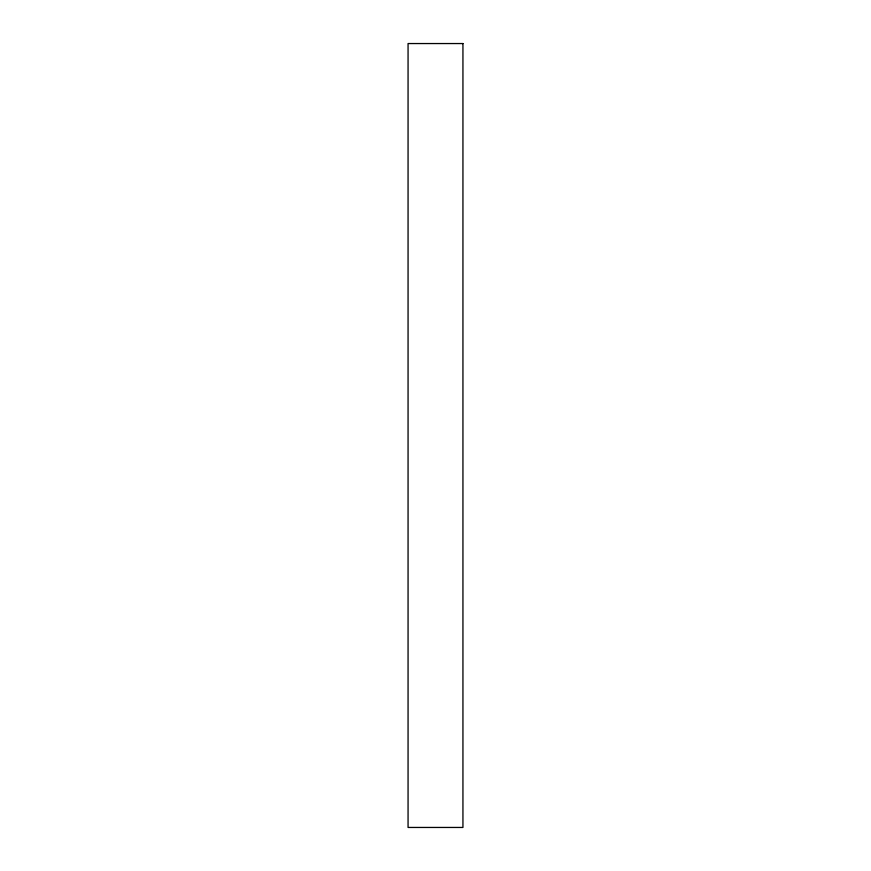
<?xml version="1.0" encoding="UTF-8"?>
<svg xmlns="http://www.w3.org/2000/svg" width="871" height="871" viewBox="0 0 871 871"><rect width="100%" height="100%" fill="white"/><g stroke="black" fill="none" stroke-linecap="round" stroke-linejoin="round"><path stroke-width="1.31" d="M462.937 43.55L408.064 43.55L408.064 827.45L462.937 827.45L462.937 43.55"/></g></svg>
